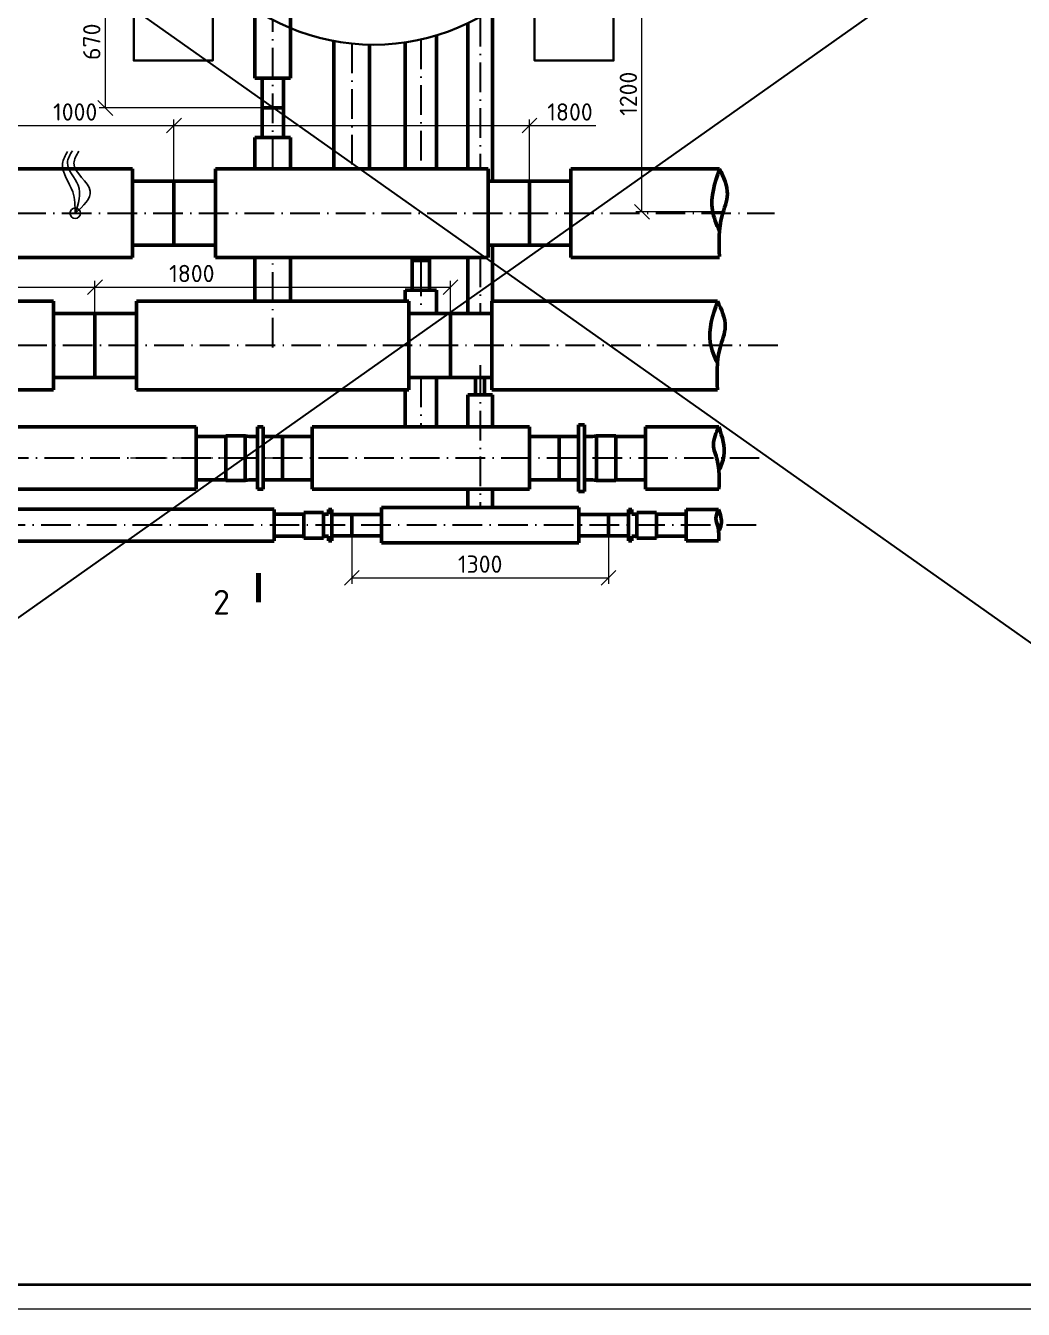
# Model space of a CAD drawing. Header units: metres. Extents: x 1642 to 8476, y 831 to 5441.
# Drawn here: x 4772.2 to 4974.2, y 1173.7 to 1433.7 of the extents above; entities that cross this region are included whole.
import ezdxf
from ezdxf.enums import TextEntityAlignment as Align

# ---------------------------------------------------------------- set-up
doc = ezdxf.new("R2010")
doc.units = ezdxf.units.M
doc.linetypes.add('ACAD_ISO10W100', pattern=[18.5, 12, -3, 0.5, -3])
for name, color, linetype, lineweight in [('3 Оъекты сущ.', 7, 'Continuous', 30), ('9 Размеры на геодезии', 5, 'Continuous', 40), ('Объекты проект.', 1, 'Continuous', 80), ('Размеры на чертеже', 250, 'Continuous', 25)]:
    doc.layers.add(name, color=color, linetype=linetype, lineweight=lineweight)
doc.styles.add('-ISOCPEUR-', font='isocpeur.ttf')
doc.styles.add('GOST', font='gost.shx', dxfattribs={"oblique": 15})
doc.styles.get("Standard").update_dxf_attribs({"font": 'arial.ttf'})
doc.dimstyles.new('Копия М 1 к 25', dxfattribs={"dimtxt": 3.5, "dimasz": 3, "dimexe": 1.25, "dimexo": 0, "dimgap": 1, "dimtad": 1, "dimdec": 0, "dimlfac": 25, "dimzin": 0, "dimdsep": 46, "dimtxsty": 'GOST', "dimblk": 'OBLIQUE', "dimcen": 5, "dimclrd": 256, "dimclre": 256, "dimclrt": 256, "dimazin": 2, "dimtfac": 1, "dimtdec": 0, "dimtmove": 0, "dimatfit": 3, "dimldrblk": 'NONE', "dimfxl": 1.25, "dimtolj": 1, "dimtzin": 0, "dimlwd": -1, "dimlwe": -1, "dimarcsym": 2})

# ---------------------------------------------------------------- blocks, each defined once
blk = doc.blocks.new('*U330')
blk.add_lwpolyline([(0, 123), (594, 123), (594, -297), (0, -297)], close=True)
at = {"const_width": 0.5}
blk.add_lwpolyline([(20, 118), (589, 118), (589, -292), (20, -292)], close=True, dxfattribs=at)
blk.add_attdef('РАЗРАБОТАЛ', text='', height=2.5).set_placement((424.5, -264.22), align=Align.MIDDLE_LEFT)
at = {"flags": 8}
for tag, height, p in [('ДАТА', 2.5, (464.07, -264.4)), ('ЛИСТ', 3, (560.39, -271.92)), ('ЛИСТОВ', 3, (577.89, -271.92))]:
    blk.add_attdef(tag, text='', height=height, dxfattribs=at).set_placement(p, align=Align.MIDDLE_CENTER)
blk.add_attdef('ПРОВЕРИЛ', (424.75, -270.73), '', height=2.5)
for tag, p in [('ТЕПЛОВЫЕ_СЕТИ_001', (489.41, -270.98)), ('ИМЯ_ЧЕРТЕЖА_001', (492.54, -284.68))]:
    blk.add_attdef(tag, p, '', height=3, dxfattribs=at)
at = {"style": '-ISOCPEUR-', "flags": 8}
blk.add_attdef('ФОРМАТ', text='', height=3, dxfattribs=at).set_placement((554.97, -294.75), align=Align.MIDDLE_CENTER)
blk = doc.blocks.new('_Oblique')
at = {"color": 0, "linetype": 'ByBlock', "lineweight": -2}
blk.add_line((-0.5, -0.5), (0.5, 0.5), dxfattribs=at)
blk = doc.blocks.new('*D163')
at = {"transparency": 16777216}
for p, q in [((4762.21, 1402.22), (4762.21, 1414.73)), ((4802.21, 1402.22), (4802.21, 1414.73)), ((4762.21, 1413.48), (4802.21, 1413.48))]:
    blk.add_line(p, q, dxfattribs=at)
at = {"layer": 'Defpoints', "color": 0, "lineweight": 35, "transparency": 16777216}
for p in [(4802.21, 1413.48), (4762.21, 1402.22), (4802.21, 1402.22)]:
    blk.add_point(p, dxfattribs=at)
at = {"transparency": 16777216, "xscale": 3, "yscale": 3, "zscale": 3, "rotation": 180}
blk.add_blockref('_Oblique', (4762.21, 1413.48), dxfattribs=at)
at = {"transparency": 16777216, "xscale": 3, "yscale": 3, "zscale": 3}
blk.add_blockref('_Oblique', (4802.21, 1413.48), dxfattribs=at)
at = {"lineweight": 35, "transparency": 16777216, "insert": (4782.21, 1416.23), "char_height": 3.5, "attachment_point": 5, "style": '-ISOCPEUR-'}
blk.add_mtext('\\A1;1000', dxfattribs=at)
blk = doc.blocks.new('_None')
blk = doc.blocks.new('*D164')
at = {"transparency": 16777216}
for p, q in [((4802.21, 1395.72), (4802.21, 1414.73)), ((4874.21, 1395.72), (4874.21, 1414.73)), ((4802.21, 1413.48), (4874.21, 1413.48)), ((4874.21, 1413.48), (4887.61, 1413.48))]:
    blk.add_line(p, q, dxfattribs=at)
at = {"layer": 'Defpoints', "color": 0, "lineweight": 35, "transparency": 16777216}
for p in [(4874.21, 1413.48), (4802.21, 1395.72), (4874.21, 1395.72)]:
    blk.add_point(p, dxfattribs=at)
at = {"transparency": 16777216, "xscale": 3, "yscale": 3, "zscale": 3, "rotation": 180}
blk.add_blockref('_Oblique', (4802.21, 1413.48), dxfattribs=at)
at = {"transparency": 16777216, "xscale": 3, "yscale": 3, "zscale": 3}
blk.add_blockref('_Oblique', (4874.21, 1413.48), dxfattribs=at)
at = {"lineweight": 35, "transparency": 16777216, "insert": (4882.41, 1416.23), "char_height": 3.5, "attachment_point": 5, "style": '-ISOCPEUR-'}
blk.add_mtext('\\A1;1800', dxfattribs=at)
blk = doc.blocks.new('*D167')
at = {"transparency": 16777216}
for p, q in [((4746.21, 1375.42), (4746.21, 1382.01)), ((4786.21, 1375.42), (4786.21, 1382.01)), ((4746.21, 1380.76), (4786.21, 1380.76))]:
    blk.add_line(p, q, dxfattribs=at)
at = {"layer": 'Defpoints', "color": 0, "lineweight": 35, "transparency": 16777216}
for p in [(4786.21, 1380.76), (4746.21, 1375.42), (4786.21, 1375.42)]:
    blk.add_point(p, dxfattribs=at)
at = {"transparency": 16777216, "xscale": 3, "yscale": 3, "zscale": 3, "rotation": 180}
blk.add_blockref('_Oblique', (4746.21, 1380.76), dxfattribs=at)
at = {"transparency": 16777216, "xscale": 3, "yscale": 3, "zscale": 3}
blk.add_blockref('_Oblique', (4786.21, 1380.76), dxfattribs=at)
at = {"lineweight": 35, "transparency": 16777216, "insert": (4766.21, 1383.51), "char_height": 3.5, "attachment_point": 5, "style": '-ISOCPEUR-'}
blk.add_mtext('\\A1;1000', dxfattribs=at)
blk = doc.blocks.new('*D168')
at = {"transparency": 16777216}
for p, q in [((4786.21, 1375.42), (4786.21, 1382.01)), ((4858.21, 1375.42), (4858.21, 1382.01)), ((4786.21, 1380.76), (4858.21, 1380.76))]:
    blk.add_line(p, q, dxfattribs=at)
at = {"layer": 'Defpoints', "color": 0, "lineweight": 35, "transparency": 16777216}
for p in [(4858.21, 1380.76), (4786.21, 1375.42), (4858.21, 1375.42)]:
    blk.add_point(p, dxfattribs=at)
at = {"transparency": 16777216, "xscale": 3, "yscale": 3, "zscale": 3, "rotation": 180}
blk.add_blockref('_Oblique', (4786.21, 1380.76), dxfattribs=at)
at = {"transparency": 16777216, "xscale": 3, "yscale": 3, "zscale": 3}
blk.add_blockref('_Oblique', (4858.21, 1380.76), dxfattribs=at)
at = {"lineweight": 35, "transparency": 16777216, "insert": (4805.83, 1383.51), "char_height": 3.5, "attachment_point": 5, "style": '-ISOCPEUR-'}
blk.add_mtext('\\A1;1800', dxfattribs=at)
blk = doc.blocks.new('*D182')
at = {"transparency": 16777216}
for p, q in [((4864.21, 1443.85), (4898.23, 1443.85)), ((4896.98, 1395.99), (4896.98, 1443.85)), ((4913.43, 1395.99), (4895.73, 1395.99))]:
    blk.add_line(p, q, dxfattribs=at)
at = {"layer": 'Defpoints', "color": 0, "lineweight": 35, "transparency": 16777216}
for p in [(4864.21, 1443.85), (4896.98, 1443.85), (4913.43, 1395.99)]:
    blk.add_point(p, dxfattribs=at)
at = {"transparency": 16777216, "xscale": 3, "yscale": 3, "zscale": 3}
for p, rotation in [((4896.98, 1443.85), 90), ((4896.98, 1395.99), 270)]:
    blk.add_blockref('_Oblique', p, dxfattribs=dict(at, rotation=rotation))
at = {"lineweight": 35, "transparency": 16777216, "insert": (4894.23, 1419.92), "char_height": 3.5, "attachment_point": 5, "rotation": 90, "style": '-ISOCPEUR-'}
blk.add_mtext('\\A1;1200', dxfattribs=at)
blk = doc.blocks.new('*D183')
at = {"transparency": 16777216}
for p, q in [((4822.2, 1443.85), (4787.07, 1443.85)), ((4788.32, 1417.05), (4788.32, 1443.85)), ((4822.21, 1417.05), (4787.07, 1417.05))]:
    blk.add_line(p, q, dxfattribs=at)
at = {"layer": 'Defpoints', "color": 0, "lineweight": 35, "transparency": 16777216}
for p in [(4788.32, 1443.85), (4822.2, 1443.85), (4822.21, 1417.05)]:
    blk.add_point(p, dxfattribs=at)
at = {"transparency": 16777216, "xscale": 3, "yscale": 3, "zscale": 3}
for p, rotation in [((4788.32, 1443.85), 90), ((4788.32, 1417.05), 270)]:
    blk.add_blockref('_Oblique', p, dxfattribs=dict(at, rotation=rotation))
at = {"lineweight": 35, "transparency": 16777216, "insert": (4785.57, 1430.45), "char_height": 3.5, "attachment_point": 5, "rotation": 90, "style": '-ISOCPEUR-'}
blk.add_mtext('\\A1;670', dxfattribs=at)
blk = doc.blocks.new('*D184')
at = {"transparency": 16777216}
for p, q in [((4838.22, 1330.36), (4838.22, 1320.63)), ((4890.22, 1330.36), (4890.22, 1320.63)), ((4838.22, 1321.88), (4890.22, 1321.88))]:
    blk.add_line(p, q, dxfattribs=at)
at = {"layer": 'Defpoints', "color": 0, "lineweight": 35, "transparency": 16777216}
for p in [(4838.22, 1330.36), (4890.22, 1330.36), (4890.22, 1321.88)]:
    blk.add_point(p, dxfattribs=at)
at = {"transparency": 16777216, "xscale": 3, "yscale": 3, "zscale": 3, "rotation": 180}
blk.add_blockref('_Oblique', (4838.22, 1321.88), dxfattribs=at)
at = {"transparency": 16777216, "xscale": 3, "yscale": 3, "zscale": 3}
blk.add_blockref('_Oblique', (4890.22, 1321.88), dxfattribs=at)
at = {"lineweight": 35, "transparency": 16777216, "insert": (4864.22, 1324.63), "char_height": 3.5, "attachment_point": 5, "style": '-ISOCPEUR-'}
blk.add_mtext('\\A1;1300', dxfattribs=at)

msp = doc.modelspace()

# ---------------------------------------------------------------- linework, layer by layer
at = {"color": 18, "lineweight": 35, "true_color": 0x000000}
for p, q in [((4572.54, 1173.682), (5166.54, 1593.682)), ((4572.54, 1593.682), (5166.54, 1173.682))]:
    msp.add_line(p, q, dxfattribs=at)
at = {"color": 5, "lineweight": 60}
for p, q in [((4818.605, 1437.01), (4818.608, 1423.054)), ((4825.808, 1423.054), (4825.808, 1437.854)), ((4818.608, 1423.054), (4825.808, 1423.054)), ((4820.048, 1417.054), (4820.048, 1423.054)), ((4824.368, 1423.054), (4824.368, 1417.054)), ((4820.048, 1411.054), (4820.048, 1417.054)), ((4820.048, 1417.054), (4824.368, 1417.054)), ((4824.368, 1417.054), (4824.368, 1411.054)), ((4822.208, 1411.054), (4818.608, 1411.054)), ((4818.608, 1411.054), (4825.808, 1411.054)), ((4818.608, 1411.054), (4818.608, 1404.723)), ((4825.808, 1411.054), (4825.808, 1404.723)), ((4818.608, 1386.723), (4818.608, 1377.923)), ((4825.808, 1386.723), (4825.808, 1377.923)), ((4777.808, 1377.923), (4754.608, 1377.923)), ((4777.808, 1359.923), (4777.808, 1377.923)), ((4794.608, 1377.923), (4794.608, 1359.923)), ((4794.608, 1377.923), (4818.608, 1377.923)), ((4825.808, 1377.923), (4801.948, 1377.923)), ((4825.808, 1377.923), (4842.469, 1377.923)), ((4849.808, 1377.923), (4825.808, 1377.923)), ((4849.808, 1368.923), (4849.808, 1377.923)), ((4849.808, 1377.923), (4849.808, 1359.923)), ((4866.608, 1359.923), (4866.608, 1377.923)), ((4866.608, 1377.923), (4912.263, 1377.923)), ((4786.208, 1375.423), (4777.808, 1375.423)), ((4794.608, 1375.423), (4786.208, 1375.423)), ((4786.208, 1375.423), (4786.208, 1362.423)), ((4786.208, 1375.423), (4786.208, 1362.423)), ((4849.808, 1368.923), (4849.808, 1375.423)), ((4849.808, 1375.423), (4858.208, 1375.423)), ((4858.208, 1362.423), (4858.208, 1375.423)), ((4858.208, 1362.423), (4858.208, 1375.423)), ((4858.208, 1375.423), (4866.608, 1375.423)), ((4858.208, 1375.423), (4858.208, 1362.423)), ((4858.208, 1375.423), (4858.208, 1362.423)), ((4777.808, 1362.423), (4786.208, 1362.423)), ((4786.208, 1362.423), (4794.608, 1362.423)), ((4858.208, 1362.423), (4849.808, 1362.423)), ((4866.608, 1362.423), (4858.208, 1362.423)), ((4777.808, 1359.923), (4754.608, 1359.923)), ((4794.608, 1359.923), (4843.143, 1359.923)), ((4849.808, 1359.923), (4801.273, 1359.923)), ((4866.608, 1359.923), (4912.263, 1359.923))]:
    msp.add_line(p, q, dxfattribs=at)
at = {"color": 3, "linetype": 'ACAD_ISO10W100', "lineweight": 35, "ltscale": 0.5}
for p, q in [((4864.208, 1435.494), (4864.208, 1404.723)), ((4822.205, 1404.723), (4822.205, 1434.896)), ((4852.208, 1430.903), (4852.208, 1404.723)), ((4838.208, 1430.08), (4838.208, 1404.723)), ((4603.758, 1395.723), (4923.849, 1395.723)), ((4822.205, 1368.552), (4822.205, 1386.723)), ((4852.208, 1386.723), (4852.208, 1384.913)), ((4864.208, 1386.723), (4864.208, 1375.423)), ((4852.208, 1384.913), (4852.208, 1375.423)), ((4924.483, 1368.923), (4603.758, 1368.923)), ((4864.208, 1364.923), (4864.208, 1336.125)), ((4852.208, 1362.423), (4852.208, 1352.423)), ((4920.749, 1346.123), (4728.368, 1346.123)), ((4920.1, 1332.523), (4729.808, 1332.523))]:
    msp.add_line(p, q, dxfattribs=at)
at = {"color": 40, "linetype": 'ACAD_ISO10W100', "lineweight": 25, "ltscale": 0.5, "true_color": 0xf8d731}
msp.add_line((4826.849, 1346.123), (4793.401, 1346.123), dxfattribs=at)
at = {"lineweight": 30}
msp.add_circle((4782.208, 1395.723), 1.062, dxfattribs=at)
for points in [[(4782.208, 1395.723), (4781.704, 1400.024), (4779.664, 1405.812), (4780.67, 1408.257)], [(4782.208, 1395.723), (4782.826, 1401.385), (4780.643, 1405.947), (4781.649, 1408.392)], [(4782.208, 1395.723), (4785.244, 1400.218), (4781.959, 1405.846), (4782.965, 1408.291)]]:
    msp.add_spline(points, degree=3, dxfattribs=at)
at = {"color": 5, "lineweight": 60}
for points in [[(4912.263, 1377.923), (4910.824, 1369.515), (4912.267, 1365.273)], [(4912.263, 1359.923), (4912.793, 1368.461), (4913.853, 1372.764), (4912.263, 1377.923)]]:
    msp.add_spline(points, degree=3, dxfattribs=at)
at = {"layer": '3 Оъекты сущ.'}
msp.add_lwpolyline([(4819.339, 1316.87, 1, 1, 0), (4819.339, 1322.87, 1, 1, 0), (4819.339, 1320.87, 0, 1.8, 0), (4813.339, 1320.87, 0, 0, 0), (4807.339, 1320.87, 0, 0, 0)], format="xyseb", dxfattribs=at)
at = {"layer": '9 Размеры на геодезии', "color": 0, "linetype": 'ByBlock'}
for points in [[(4810.078, 1444.279), (4810.078, 1426.654), (4794.078, 1426.654), (4794.078, 1473.854), (4798.657, 1473.854)], [(4875.235, 1444.279), (4875.235, 1426.654), (4891.235, 1426.654), (4891.235, 1473.854), (4886.657, 1473.854)]]:
    msp.add_lwpolyline(points, dxfattribs=at)
msp.add_circle((4842.657, 1473.854), 44, dxfattribs=at)
at = {"layer": 'Объекты проект.', "color": 6, "lineweight": 60, "true_color": 0xff00ff}
for p, q in [((4866.689, 1436.997), (4866.699, 1402.223)), ((4861.708, 1404.723), (4861.708, 1434.193)), ((4866.703, 1389.223), (4866.706, 1377.923)), ((4861.708, 1375.423), (4861.708, 1386.723)), ((4863.308, 1362.423), (4863.308, 1358.923)), ((4865.108, 1358.923), (4865.108, 1362.423)), ((4866.708, 1358.923), (4861.708, 1358.923)), ((4861.708, 1358.923), (4861.708, 1352.423)), ((4862.008, 1358.923), (4866.408, 1358.923)), ((4863.308, 1358.923), (4865.108, 1358.923)), ((4864.208, 1358.923), (4866.688, 1358.923)), ((4866.688, 1358.923), (4866.708, 1358.923)), ((4866.708, 1358.923), (4866.708, 1352.423)), ((4861.708, 1339.823), (4861.708, 1336.125)), ((4866.708, 1339.823), (4866.708, 1336.125)), ((4822.495, 1335.739), (4729.808, 1335.739)), ((4822.495, 1329.325), (4822.495, 1335.725)), ((4828.495, 1334.725), (4822.495, 1334.725)), ((4832.465, 1335.125), (4828.495, 1335.125)), ((4828.495, 1335.125), (4828.495, 1329.925)), ((4832.465, 1329.925), (4832.465, 1335.125)), ((4832.465, 1334.725), (4833.485, 1334.725)), ((4833.485, 1334.725), (4833.485, 1335.725)), ((4833.485, 1335.725), (4834.205, 1335.725)), ((4834.205, 1335.725), (4834.205, 1329.325)), ((4838.215, 1334.685), (4834.205, 1334.685)), ((4838.215, 1332.525), (4838.215, 1334.685)), ((4838.215, 1334.685), (4844.215, 1334.685)), ((4844.215, 1336.125), (4844.215, 1328.925)), ((4844.215, 1336.125), (4884.215, 1336.125)), ((4884.215, 1328.925), (4884.215, 1336.125)), ((4890.215, 1334.685), (4884.215, 1334.685)), ((4890.215, 1332.525), (4890.215, 1334.685)), ((4890.215, 1332.525), (4890.215, 1334.685)), ((4890.215, 1334.685), (4894.225, 1334.685)), ((4894.945, 1335.725), (4894.225, 1335.725)), ((4894.225, 1335.725), (4894.225, 1329.325)), ((4894.945, 1334.725), (4894.945, 1335.725)), ((4895.965, 1334.725), (4894.945, 1334.725)), ((4895.965, 1329.925), (4895.965, 1335.125)), ((4895.965, 1335.125), (4899.935, 1335.125)), ((4899.935, 1335.125), (4899.935, 1329.925)), ((4899.935, 1334.725), (4905.935, 1334.725)), ((4905.935, 1329.325), (4905.935, 1335.725)), ((4905.935, 1335.725), (4912.511, 1335.712)), ((4838.215, 1332.525), (4838.215, 1330.365)), ((4890.215, 1332.525), (4890.215, 1330.365)), ((4890.215, 1332.525), (4890.215, 1330.365)), ((4822.495, 1329.297), (4729.808, 1329.297)), ((4828.495, 1330.325), (4822.495, 1330.325)), ((4832.465, 1329.925), (4828.495, 1329.925)), ((4832.465, 1330.325), (4833.485, 1330.325)), ((4833.485, 1330.325), (4833.485, 1329.325)), ((4833.485, 1329.325), (4834.205, 1329.325)), ((4838.215, 1330.365), (4834.205, 1330.365)), ((4838.215, 1330.365), (4844.215, 1330.365)), ((4884.215, 1328.925), (4844.215, 1328.925)), ((4890.215, 1330.365), (4884.215, 1330.365)), ((4890.215, 1330.365), (4894.225, 1330.365)), ((4894.945, 1329.325), (4894.225, 1329.325)), ((4895.965, 1330.325), (4894.945, 1330.325)), ((4894.945, 1330.325), (4894.945, 1329.325)), ((4895.965, 1329.925), (4899.935, 1329.925)), ((4899.935, 1330.325), (4905.935, 1330.325)), ((4905.935, 1329.325), (4912.511, 1329.342))]:
    msp.add_line(p, q, dxfattribs=at)
at = {"layer": 'Объекты проект.', "lineweight": 60}
for p, q in [((4834.608, 1430.597), (4834.608, 1404.723)), ((4841.808, 1429.862), (4841.808, 1404.723)), ((4793.808, 1404.723), (4770.608, 1404.723)), ((4793.808, 1386.723), (4793.808, 1404.723)), ((4810.608, 1404.723), (4810.608, 1386.723)), ((4841.808, 1404.723), (4810.608, 1404.723)), ((4857.808, 1404.723), (4841.808, 1404.723)), ((4865.808, 1404.723), (4857.808, 1404.723)), ((4865.808, 1395.723), (4865.808, 1404.723)), ((4865.808, 1404.723), (4865.808, 1386.723)), ((4882.608, 1386.723), (4882.608, 1404.723)), ((4882.608, 1404.723), (4912.683, 1404.723)), ((4802.208, 1402.223), (4793.808, 1402.223)), ((4810.608, 1402.223), (4802.208, 1402.223)), ((4802.208, 1402.223), (4802.208, 1389.223)), ((4865.808, 1395.723), (4865.808, 1402.223)), ((4865.808, 1402.223), (4874.208, 1402.223)), ((4874.208, 1389.223), (4874.208, 1402.223)), ((4874.208, 1389.223), (4874.208, 1402.223)), ((4874.208, 1402.223), (4882.608, 1402.223)), ((4874.208, 1402.223), (4874.208, 1389.223)), ((4793.808, 1389.223), (4802.208, 1389.223)), ((4802.208, 1389.223), (4810.608, 1389.223)), ((4874.208, 1389.223), (4865.808, 1389.223)), ((4882.608, 1389.223), (4874.208, 1389.223)), ((4793.808, 1386.723), (4770.608, 1386.723)), ((4857.808, 1386.723), (4810.608, 1386.723)), ((4865.808, 1386.723), (4857.808, 1386.723)), ((4882.608, 1386.723), (4912.683, 1386.723)), ((4852.208, 1380.123), (4855.408, 1380.123))]:
    msp.add_line(p, q, dxfattribs=at)
at = {"layer": 'Объекты проект.', "color": 4, "lineweight": 60}
for p, q in [((4849.008, 1404.723), (4849.008, 1430.315)), ((4855.408, 1431.743), (4855.408, 1404.723)), ((4850.428, 1386.123), (4850.428, 1386.723)), ((4853.988, 1386.123), (4850.428, 1386.123)), ((4850.428, 1386.123), (4850.428, 1380.123)), ((4853.988, 1386.123), (4850.428, 1386.123)), ((4853.988, 1386.123), (4850.428, 1386.123)), ((4853.988, 1386.123), (4850.428, 1386.123)), ((4853.988, 1386.723), (4853.988, 1386.123)), ((4853.988, 1380.123), (4853.988, 1386.123)), ((4855.408, 1380.123), (4849.008, 1380.123)), ((4849.008, 1380.123), (4849.008, 1377.923)), ((4855.408, 1380.123), (4855.408, 1375.423)), ((4855.408, 1362.423), (4855.408, 1352.423)), ((4849.008, 1359.923), (4849.008, 1352.423)), ((4806.728, 1352.423), (4728.368, 1352.423)), ((4806.728, 1339.823), (4806.728, 1352.423)), ((4820.301, 1352.423), (4819.101, 1352.423)), ((4819.101, 1339.828), (4819.101, 1352.423)), ((4820.301, 1350.503), (4820.301, 1352.423)), ((4830.208, 1339.823), (4830.208, 1352.423)), ((4830.208, 1352.423), (4874.208, 1352.423)), ((4874.208, 1339.823), (4874.208, 1352.423)), ((4884.116, 1350.503), (4884.116, 1352.867)), ((4884.116, 1352.867), (4885.316, 1352.867)), ((4885.316, 1339.379), (4885.316, 1352.867)), ((4897.688, 1339.823), (4897.688, 1352.423)), ((4897.688, 1352.423), (4912.576, 1352.423)), ((4812.728, 1350.503), (4806.728, 1350.503)), ((4812.728, 1341.593), (4812.728, 1350.653)), ((4816.626, 1350.653), (4812.728, 1350.653)), ((4817.475, 1350.503), (4816.626, 1350.653)), ((4816.626, 1341.593), (4816.626, 1350.653)), ((4819.101, 1350.503), (4817.475, 1350.503)), ((4824.208, 1350.503), (4820.301, 1350.503)), ((4820.301, 1341.743), (4820.301, 1350.503)), ((4824.208, 1350.503), (4830.208, 1350.503)), ((4824.208, 1341.743), (4824.208, 1350.503)), ((4880.208, 1350.503), (4874.208, 1350.503)), ((4880.208, 1341.743), (4880.208, 1350.503)), ((4880.208, 1341.743), (4880.208, 1350.503)), ((4880.208, 1350.503), (4884.116, 1350.503)), ((4884.116, 1341.743), (4884.116, 1350.503)), ((4885.316, 1350.503), (4886.941, 1350.503)), ((4886.941, 1350.503), (4887.791, 1350.653)), ((4887.791, 1341.593), (4887.791, 1350.653)), ((4887.791, 1350.653), (4891.688, 1350.653)), ((4891.688, 1341.593), (4891.688, 1350.653)), ((4891.688, 1350.503), (4897.688, 1350.503)), ((4806.728, 1339.828), (4729.808, 1339.823)), ((4812.728, 1341.743), (4806.728, 1341.743)), ((4816.626, 1341.593), (4812.728, 1341.593)), ((4817.475, 1341.743), (4816.626, 1341.593)), ((4819.101, 1341.743), (4817.475, 1341.743)), ((4820.301, 1339.828), (4819.101, 1339.828)), ((4824.208, 1341.743), (4820.301, 1341.743)), ((4820.301, 1341.743), (4820.301, 1339.828)), ((4824.208, 1341.743), (4830.208, 1341.743)), ((4874.208, 1339.823), (4830.208, 1339.823)), ((4880.208, 1341.743), (4874.208, 1341.743)), ((4880.208, 1341.743), (4884.116, 1341.743)), ((4884.116, 1341.743), (4884.116, 1339.379)), ((4884.116, 1339.379), (4885.316, 1339.379)), ((4885.316, 1341.743), (4886.941, 1341.743)), ((4886.941, 1341.743), (4887.791, 1341.593)), ((4887.791, 1341.593), (4891.688, 1341.593)), ((4891.688, 1341.743), (4897.688, 1341.743)), ((4897.688, 1339.823), (4912.576, 1339.823))]:
    msp.add_line(p, q, dxfattribs=at)
at = {"layer": 'Объекты проект.', "color": 5, "lineweight": 60}
msp.add_line((4864.208, 1358.923), (4864.968, 1358.923), dxfattribs=at)
at = {"layer": 'Объекты проект.', "lineweight": 60}
for points in [[(4912.683, 1404.723), (4911.244, 1396.315), (4912.687, 1392.073)], [(4912.683, 1386.934), (4913.212, 1395.261), (4914.272, 1399.564), (4912.683, 1404.723)]]:
    msp.add_spline(points, degree=3, dxfattribs=at)
at = {"layer": 'Объекты проект.', "color": 4, "lineweight": 60}
for points in [[(4912.576, 1339.823), (4912.204, 1345.781), (4911.46, 1348.802), (4912.576, 1352.423)], [(4912.576, 1352.423), (4913.586, 1346.521), (4912.573, 1343.544)]]:
    msp.add_spline(points, degree=3, dxfattribs=at)
at = {"layer": 'Объекты проект.', "color": 6, "lineweight": 60, "true_color": 0xff00ff}
for points in [[(4912.511, 1329.342), (4912.322, 1332.342), (4911.945, 1333.874), (4912.511, 1335.712)], [(4912.511, 1335.712), (4913.023, 1332.717), (4912.51, 1331.207)]]:
    msp.add_spline(points, degree=3, dxfattribs=at)

# ---------------------------------------------------------------- block references
at = {"layer": 'Размеры на чертеже', "lineweight": 90}
msp.add_blockref('*U330', (4572.54, 1470.682), dxfattribs=at)

# ---------------------------------------------------------------- texts
at = {"layer": '3 Оъекты сущ.', "style": '-ISOCPEUR-'}
msp.add_text('2', height=5, dxfattribs=at).set_placement((4810.127, 1314.428))

# ---------------------------------------------------------------- dimensions: what is measured, and where the dimension line sits
at = {"color": 18, "lineweight": 35, "true_color": 0x000000}
dim = msp.add_linear_dim(base=(4788.324, 1443.854), p1=(4822.208, 1417.054), p2=(4822.205, 1443.854), angle=90, dimstyle='Копия М 1 к 25', override={"dimtxsty": '-ISOCPEUR-'}, dxfattribs=at)
dim.commit()
dim.dimension.update_dxf_attribs({"geometry": '*D183', "text_midpoint": (4785.574, 1430.454)})
dim = msp.add_linear_dim(base=(4896.981, 1443.854), p1=(4913.425, 1395.989), p2=(4864.208, 1443.854), angle=90, text='1200', dimstyle='Копия М 1 к 25', override={"dimtxsty": '-ISOCPEUR-'}, dxfattribs=at)
dim.commit()
dim.dimension.update_dxf_attribs({"geometry": '*D182', "text_midpoint": (4894.231, 1419.922)})
for base, p1, p2, picture, middle in [((4802.208, 1413.482), (4762.208, 1402.223), (4802.208, 1402.223), '*D163', (4782.208, 1416.232)), ((4786.208, 1380.762), (4746.208, 1375.423), (4786.208, 1375.423), '*D167', (4766.208, 1383.512)), ((4890.215, 1321.881), (4838.215, 1330.365), (4890.215, 1330.365), '*D184', (4864.215, 1324.631))]:
    dim = msp.add_linear_dim(base=base, p1=p1, p2=p2, dimstyle='Копия М 1 к 25', override={"dimtxsty": '-ISOCPEUR-'}, dxfattribs=at)
    dim.commit()
    dim.dimension.update_dxf_attribs({"geometry": picture, "text_midpoint": middle})
for base, p1, p2, picture, middle in [((4874.208, 1413.482), (4802.208, 1395.723), (4874.208, 1395.723), '*D164', (4882.408, 1413.482)), ((4858.208, 1380.762), (4786.208, 1375.423), (4858.208, 1375.423), '*D168', (4805.832, 1380.762))]:
    dim = msp.add_linear_dim(base=base, p1=p1, p2=p2, dimstyle='Копия М 1 к 25', override={"dimtxsty": '-ISOCPEUR-'}, dxfattribs=at)
    dim.commit()
    dim.dimension.update_dxf_attribs({"geometry": picture, "text_midpoint": middle, "dimtype": 160})

doc.saveas('drawing.dxf')
